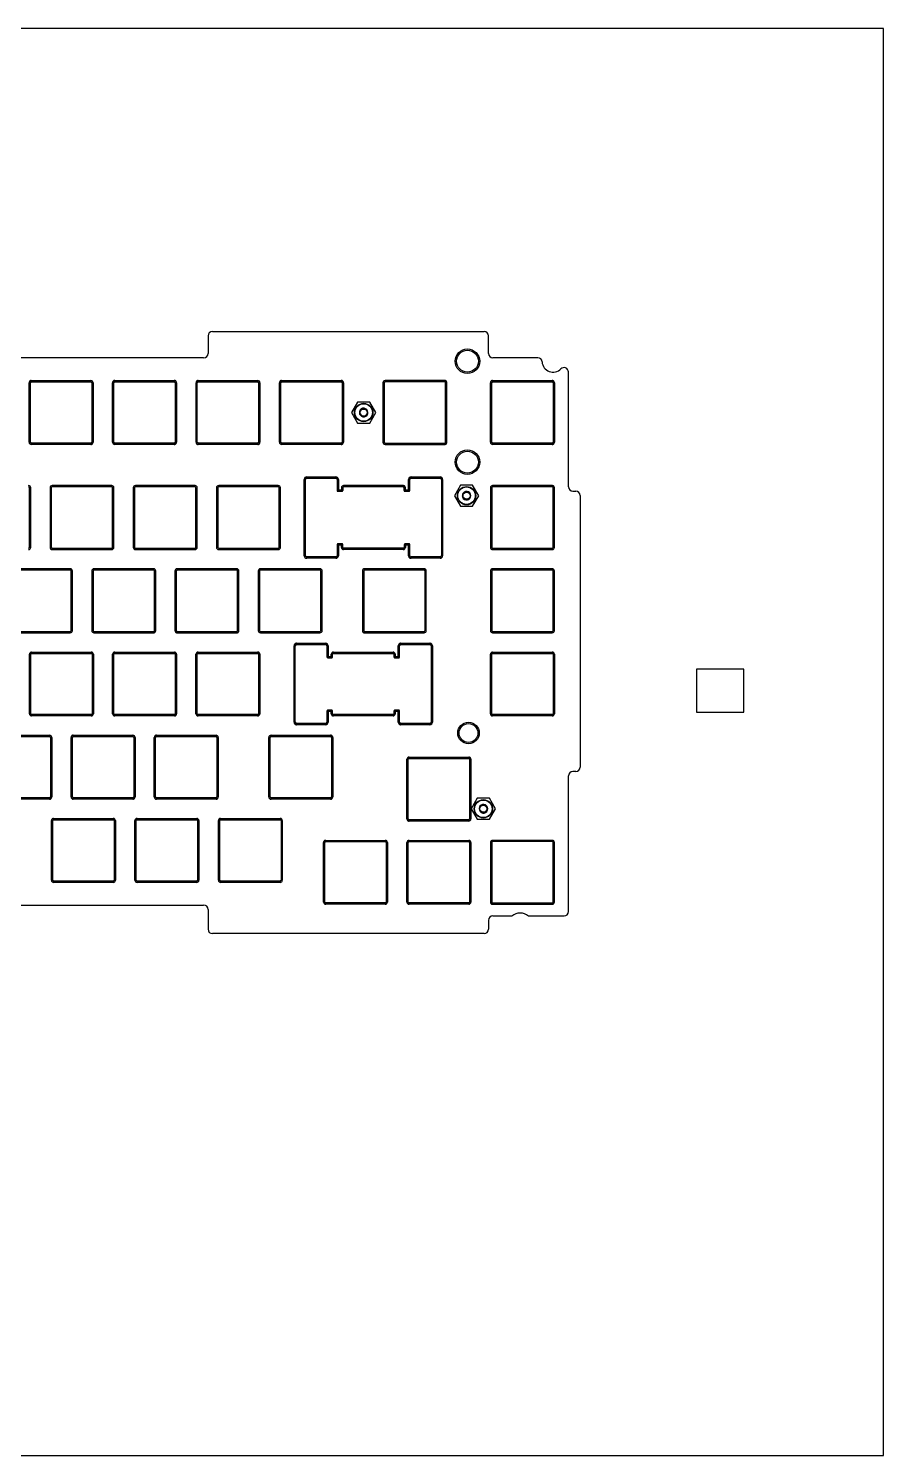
# Model space of a CAD drawing. Header units: inches. Extents: x -64 to 911, y 30 to 355.
# Drawn here: x 201.9 to 397.1, y 29.5 to 355.3 of the extents above; entities that cross this region are included whole.
import ezdxf

# ---------------------------------------------------------------- set-up
doc = ezdxf.new("R2010")
doc.units = ezdxf.units.IN
doc.layers.add('DEFAULT_2', color=8, linetype='Continuous')

msp = doc.modelspace()

# ---------------------------------------------------------------- linework, layer by layer
for p, q in [((242.91, 285.17), (242.91, 281.17)), ((243.91, 286.17), (305.91, 286.17)), ((306.91, 281.17), (306.91, 285.17)), ((241.91, 280.17), (184.41, 280.17)), ((318.18, 280.17), (307.91, 280.17)), ((202.07, 260.87), (202.07, 274.47)), ((202.07, 274.47), (202.37, 274.47)), ((202.37, 260.87), (202.37, 274.47)), ((202.57, 274.97), (202.57, 274.67)), ((202.57, 274.97), (216.17, 274.97)), ((202.57, 274.67), (216.17, 274.67)), ((216.17, 274.97), (216.17, 274.67)), ((216.37, 274.47), (216.37, 260.87)), ((216.67, 274.47), (216.37, 274.47)), ((216.67, 274.47), (216.67, 260.87)), ((221.12, 260.87), (221.12, 274.47)), ((221.12, 274.47), (221.42, 274.47)), ((221.42, 260.87), (221.42, 274.47)), ((221.62, 274.97), (221.62, 274.67)), ((221.62, 274.97), (235.22, 274.97)), ((221.62, 274.67), (235.22, 274.67)), ((235.22, 274.97), (235.22, 274.67)), ((235.72, 274.47), (235.42, 274.47)), ((235.42, 274.47), (235.42, 260.87)), ((235.72, 274.47), (235.72, 260.87)), ((240.17, 274.47), (240.47, 274.47)), ((240.17, 260.87), (240.17, 274.47)), ((240.47, 260.87), (240.47, 274.47)), ((240.67, 274.97), (254.27, 274.97)), ((240.67, 274.97), (240.67, 274.67)), ((240.67, 274.67), (254.27, 274.67)), ((254.27, 274.97), (254.27, 274.67)), ((254.77, 274.47), (254.47, 274.47)), ((254.47, 274.47), (254.47, 260.87)), ((254.77, 274.47), (254.77, 260.87)), ((259.22, 274.47), (259.52, 274.47)), ((259.22, 260.87), (259.22, 274.47)), ((259.52, 260.87), (259.52, 274.47)), ((259.72, 274.97), (273.32, 274.97)), ((259.72, 274.97), (259.72, 274.67)), ((259.72, 274.67), (273.32, 274.67)), ((273.32, 274.97), (273.32, 274.67)), ((273.82, 274.47), (273.52, 274.47)), ((273.52, 274.47), (273.52, 260.87)), ((273.82, 274.47), (273.82, 260.87)), ((283.14, 274.47), (282.84, 274.47)), ((282.84, 274.47), (282.84, 260.87)), ((283.14, 274.47), (283.14, 260.87)), ((296.94, 274.97), (283.34, 274.97)), ((283.34, 274.67), (283.34, 274.97)), ((296.94, 274.67), (283.34, 274.67)), ((296.94, 274.67), (296.94, 274.97)), ((297.14, 274.47), (297.44, 274.47)), ((297.14, 260.87), (297.14, 274.47)), ((297.44, 260.87), (297.44, 274.47)), ((307.37, 274.47), (307.67, 274.47)), ((307.37, 260.87), (307.37, 274.47)), ((307.67, 260.87), (307.67, 274.47)), ((307.87, 274.97), (321.47, 274.97)), ((307.87, 274.97), (307.87, 274.67)), ((307.87, 274.67), (321.47, 274.67)), ((321.47, 274.97), (321.47, 274.67)), ((321.97, 274.47), (321.67, 274.47)), ((321.67, 274.47), (321.67, 260.87)), ((321.97, 274.47), (321.97, 260.87)), ((325.17, 250.69), (325.17, 276.92)), ((202.07, 260.87), (202.37, 260.87)), ((202.57, 260.37), (202.57, 260.67)), ((216.17, 260.67), (202.57, 260.67)), ((216.17, 260.37), (216.17, 260.67)), ((216.67, 260.87), (216.37, 260.87)), ((221.12, 260.87), (221.42, 260.87)), ((235.22, 260.67), (221.62, 260.67)), ((221.62, 260.37), (221.62, 260.67)), ((235.22, 260.37), (235.22, 260.67)), ((235.72, 260.87), (235.42, 260.87)), ((240.17, 260.87), (240.47, 260.87)), ((254.27, 260.67), (240.67, 260.67)), ((240.67, 260.37), (240.67, 260.67)), ((254.27, 260.37), (254.27, 260.67)), ((254.77, 260.87), (254.47, 260.87)), ((259.22, 260.87), (259.52, 260.87)), ((273.32, 260.67), (259.72, 260.67)), ((259.72, 260.37), (259.72, 260.67)), ((273.32, 260.37), (273.32, 260.67)), ((273.82, 260.87), (273.52, 260.87)), ((283.14, 260.87), (282.84, 260.87)), ((283.34, 260.67), (296.94, 260.67)), ((283.34, 260.67), (283.34, 260.37)), ((296.94, 260.67), (296.94, 260.37)), ((297.14, 260.87), (297.44, 260.87)), ((307.37, 260.87), (307.67, 260.87)), ((321.47, 260.67), (307.87, 260.67)), ((307.87, 260.37), (307.87, 260.67)), ((321.47, 260.37), (321.47, 260.67)), ((321.97, 260.87), (321.67, 260.87)), ((216.17, 260.37), (202.57, 260.37)), ((235.22, 260.37), (221.62, 260.37)), ((254.27, 260.37), (240.67, 260.37)), ((273.32, 260.37), (259.72, 260.37)), ((283.34, 260.37), (296.94, 260.37)), ((321.47, 260.37), (307.87, 260.37)), ((220.94, 250.97), (207.34, 250.97)), ((207.34, 250.67), (207.34, 250.97)), ((220.94, 250.67), (220.94, 250.97)), ((239.94, 250.97), (226.34, 250.97)), ((226.34, 250.67), (226.34, 250.97)), ((239.94, 250.67), (239.94, 250.97)), ((258.94, 250.97), (245.34, 250.97)), ((245.34, 250.67), (245.34, 250.97)), ((258.94, 250.67), (258.94, 250.97)), ((264.87, 252.37), (265.17, 252.37)), ((264.87, 234.97), (264.87, 252.37)), ((265.17, 234.97), (265.17, 252.37)), ((265.47, 252.97), (272.07, 252.97)), ((265.47, 252.97), (265.47, 252.67)), ((265.47, 252.67), (272.07, 252.67)), ((272.07, 252.97), (272.07, 252.67)), ((272.67, 252.37), (272.37, 252.37)), ((272.37, 252.37), (272.37, 249.87)), ((272.67, 252.37), (272.67, 249.97)), ((287.47, 250.97), (273.87, 250.97)), ((273.87, 250.67), (273.87, 250.97)), ((287.47, 250.67), (287.47, 250.97)), ((288.67, 252.37), (288.97, 252.37)), ((288.67, 249.97), (288.67, 252.37)), ((288.97, 249.87), (288.97, 252.37)), ((289.27, 252.97), (295.87, 252.97)), ((289.27, 252.97), (289.27, 252.67)), ((289.27, 252.67), (295.87, 252.67)), ((295.87, 252.97), (295.87, 252.67)), ((296.47, 252.37), (296.17, 252.37)), ((296.17, 252.37), (296.17, 234.97)), ((296.47, 252.37), (296.47, 234.97)), ((321.47, 250.97), (307.87, 250.97)), ((307.87, 250.67), (307.87, 250.97)), ((321.47, 250.67), (321.47, 250.97)), ((202.14, 236.87), (202.14, 250.47)), ((202.14, 250.47), (202.44, 250.47)), ((202.44, 236.87), (202.44, 250.47)), ((207.14, 250.47), (206.84, 250.47)), ((206.84, 250.47), (206.84, 236.87)), ((207.14, 250.47), (207.14, 236.87)), ((220.94, 250.67), (207.34, 250.67)), ((221.14, 250.47), (221.44, 250.47)), ((221.14, 236.87), (221.14, 250.47)), ((221.44, 236.87), (221.44, 250.47)), ((226.14, 250.47), (225.84, 250.47)), ((225.84, 250.47), (225.84, 236.87)), ((226.14, 250.47), (226.14, 236.87)), ((239.94, 250.67), (226.34, 250.67)), ((240.14, 250.47), (240.44, 250.47)), ((240.14, 236.87), (240.14, 250.47)), ((240.44, 236.87), (240.44, 250.47)), ((245.14, 250.47), (244.84, 250.47)), ((244.84, 250.47), (244.84, 236.87)), ((245.14, 250.47), (245.14, 236.87)), ((258.94, 250.67), (245.34, 250.67)), ((259.14, 250.47), (259.44, 250.47)), ((259.14, 236.87), (259.14, 250.47)), ((259.44, 236.87), (259.44, 250.47)), ((272.43, 249.73), (272.67, 249.97)), ((272.57, 249.67), (273.47, 249.67)), ((272.67, 249.97), (273.37, 249.97)), ((273.67, 250.47), (273.37, 250.47)), ((273.37, 250.47), (273.37, 249.97)), ((273.61, 249.73), (273.37, 249.97)), ((273.67, 250.47), (273.67, 249.87)), ((287.47, 250.67), (273.87, 250.67)), ((287.67, 250.47), (287.97, 250.47)), ((287.67, 249.87), (287.67, 250.47)), ((287.73, 249.73), (287.97, 249.97)), ((287.87, 249.67), (288.77, 249.67)), ((287.97, 249.97), (287.97, 250.47)), ((287.97, 249.97), (288.67, 249.97)), ((288.91, 249.73), (288.67, 249.97)), ((307.67, 250.47), (307.37, 250.47)), ((307.37, 250.47), (307.37, 236.87)), ((307.67, 250.47), (307.67, 236.87)), ((321.47, 250.67), (307.87, 250.67)), ((321.67, 250.47), (321.97, 250.47)), ((321.67, 236.87), (321.67, 250.47)), ((321.97, 236.87), (321.97, 250.47)), ((326.17, 249.69), (326.87, 249.69)), ((327.87, 248.69), (327.87, 186.69)), ((202.14, 236.87), (202.44, 236.87)), ((207.14, 236.87), (206.84, 236.87)), ((207.34, 236.67), (220.94, 236.67)), ((207.34, 236.67), (207.34, 236.37)), ((207.34, 236.37), (220.94, 236.37)), ((220.94, 236.67), (220.94, 236.37)), ((221.14, 236.87), (221.44, 236.87)), ((226.14, 236.87), (225.84, 236.87)), ((226.34, 236.67), (239.94, 236.67)), ((226.34, 236.67), (226.34, 236.37)), ((226.34, 236.37), (239.94, 236.37)), ((239.94, 236.67), (239.94, 236.37)), ((240.14, 236.87), (240.44, 236.87)), ((245.14, 236.87), (244.84, 236.87)), ((245.34, 236.67), (258.94, 236.67)), ((245.34, 236.67), (245.34, 236.37)), ((245.34, 236.37), (258.94, 236.37)), ((258.94, 236.67), (258.94, 236.37)), ((259.14, 236.87), (259.44, 236.87)), ((264.87, 234.97), (265.17, 234.97)), ((272.07, 234.67), (265.47, 234.67)), ((265.47, 234.37), (265.47, 234.67)), ((272.07, 234.37), (272.07, 234.67)), ((272.37, 237.47), (272.37, 234.97)), ((272.67, 234.97), (272.37, 234.97)), ((272.43, 237.61), (272.67, 237.37)), ((273.47, 237.67), (272.57, 237.67)), ((273.37, 237.37), (272.67, 237.37)), ((272.67, 237.37), (272.67, 234.97)), ((273.61, 237.61), (273.37, 237.37)), ((273.37, 236.87), (273.37, 237.37)), ((273.37, 236.87), (273.67, 236.87)), ((273.67, 236.87), (273.67, 237.47)), ((287.47, 236.67), (273.87, 236.67)), ((273.87, 236.37), (273.87, 236.67)), ((287.47, 236.37), (273.87, 236.37)), ((287.47, 236.37), (287.47, 236.67)), ((287.67, 237.47), (287.67, 236.87)), ((287.97, 236.87), (287.67, 236.87)), ((287.73, 237.61), (287.97, 237.37)), ((288.77, 237.67), (287.87, 237.67)), ((288.67, 237.37), (287.97, 237.37)), ((287.97, 237.37), (287.97, 236.87)), ((288.91, 237.61), (288.67, 237.37)), ((288.67, 234.97), (288.67, 237.37)), ((288.67, 234.97), (288.97, 234.97)), ((288.97, 234.97), (288.97, 237.47)), ((295.87, 234.67), (289.27, 234.67)), ((289.27, 234.37), (289.27, 234.67)), ((295.87, 234.37), (295.87, 234.67)), ((296.47, 234.97), (296.17, 234.97)), ((307.67, 236.87), (307.37, 236.87)), ((307.87, 236.67), (321.47, 236.67)), ((307.87, 236.67), (307.87, 236.37)), ((307.87, 236.37), (321.47, 236.37)), ((321.47, 236.67), (321.47, 236.37)), ((321.67, 236.87), (321.97, 236.87)), ((211.47, 231.97), (197.87, 231.97)), ((211.47, 231.67), (197.87, 231.67)), ((211.47, 231.67), (211.47, 231.97)), ((211.67, 231.47), (211.97, 231.47)), ((211.67, 217.87), (211.67, 231.47)), ((211.97, 217.87), (211.97, 231.47)), ((216.67, 231.47), (216.37, 231.47)), ((216.37, 231.47), (216.37, 217.87)), ((216.67, 231.47), (216.67, 217.87)), ((230.47, 231.97), (216.87, 231.97)), ((216.87, 231.67), (216.87, 231.97)), ((230.47, 231.67), (216.87, 231.67)), ((230.47, 231.67), (230.47, 231.97)), ((230.67, 231.47), (230.97, 231.47)), ((230.67, 217.87), (230.67, 231.47)), ((230.97, 217.87), (230.97, 231.47)), ((235.67, 231.47), (235.37, 231.47)), ((235.37, 231.47), (235.37, 217.87)), ((235.67, 231.47), (235.67, 217.87)), ((249.47, 231.97), (235.87, 231.97)), ((235.87, 231.67), (235.87, 231.97)), ((249.47, 231.67), (235.87, 231.67)), ((249.47, 231.67), (249.47, 231.97)), ((249.67, 231.47), (249.97, 231.47)), ((249.67, 217.87), (249.67, 231.47)), ((249.97, 217.87), (249.97, 231.47)), ((254.67, 231.47), (254.37, 231.47)), ((254.37, 231.47), (254.37, 217.87)), ((254.67, 231.47), (254.67, 217.87)), ((268.47, 231.97), (254.87, 231.97)), ((254.87, 231.67), (254.87, 231.97)), ((268.47, 231.67), (254.87, 231.67)), ((272.07, 234.37), (265.47, 234.37)), ((268.47, 231.67), (268.47, 231.97)), ((268.67, 231.47), (268.97, 231.47)), ((268.67, 217.87), (268.67, 231.47)), ((268.97, 217.87), (268.97, 231.47)), ((278.44, 231.47), (278.14, 231.47)), ((278.14, 231.47), (278.14, 217.87)), ((278.44, 231.47), (278.44, 217.87)), ((292.24, 231.97), (278.64, 231.97)), ((278.64, 231.67), (278.64, 231.97)), ((292.24, 231.67), (278.64, 231.67)), ((295.87, 234.37), (289.27, 234.37)), ((292.24, 231.67), (292.24, 231.97)), ((292.44, 231.47), (292.74, 231.47)), ((292.44, 217.87), (292.44, 231.47)), ((292.74, 217.87), (292.74, 231.47)), ((307.67, 231.47), (307.37, 231.47)), ((307.37, 231.47), (307.37, 217.87)), ((307.67, 231.47), (307.67, 217.87)), ((321.47, 231.97), (307.87, 231.97)), ((307.87, 231.67), (307.87, 231.97)), ((321.47, 231.67), (307.87, 231.67)), ((321.47, 231.67), (321.47, 231.97)), ((321.67, 231.47), (321.97, 231.47)), ((321.67, 217.87), (321.67, 231.47)), ((321.97, 217.87), (321.97, 231.47)), ((197.87, 217.67), (211.47, 217.67)), ((197.87, 217.37), (211.47, 217.37)), ((211.47, 217.67), (211.47, 217.37)), ((211.67, 217.87), (211.97, 217.87)), ((216.67, 217.87), (216.37, 217.87)), ((216.87, 217.67), (230.47, 217.67)), ((216.87, 217.67), (216.87, 217.37)), ((216.87, 217.37), (230.47, 217.37)), ((230.47, 217.67), (230.47, 217.37)), ((230.67, 217.87), (230.97, 217.87)), ((235.67, 217.87), (235.37, 217.87)), ((235.87, 217.67), (249.47, 217.67)), ((235.87, 217.67), (235.87, 217.37)), ((235.87, 217.37), (249.47, 217.37)), ((249.47, 217.67), (249.47, 217.37)), ((249.67, 217.87), (249.97, 217.87)), ((254.67, 217.87), (254.37, 217.87)), ((254.87, 217.67), (268.47, 217.67)), ((254.87, 217.67), (254.87, 217.37)), ((254.87, 217.37), (268.47, 217.37)), ((268.47, 217.67), (268.47, 217.37)), ((268.67, 217.87), (268.97, 217.87)), ((278.44, 217.87), (278.14, 217.87)), ((278.64, 217.67), (292.24, 217.67)), ((278.64, 217.67), (278.64, 217.37)), ((278.64, 217.37), (292.24, 217.37)), ((292.24, 217.67), (292.24, 217.37)), ((292.44, 217.87), (292.74, 217.87)), ((307.67, 217.87), (307.37, 217.87)), ((307.87, 217.67), (321.47, 217.67)), ((307.87, 217.67), (307.87, 217.37)), ((307.87, 217.37), (321.47, 217.37)), ((321.47, 217.67), (321.47, 217.37)), ((321.67, 217.87), (321.97, 217.87)), ((202.14, 212.47), (202.44, 212.47)), ((202.14, 198.87), (202.14, 212.47)), ((202.44, 198.87), (202.44, 212.47)), ((202.64, 212.97), (216.24, 212.97)), ((202.64, 212.97), (202.64, 212.67)), ((202.64, 212.67), (216.24, 212.67)), ((216.24, 212.97), (216.24, 212.67)), ((216.74, 212.47), (216.44, 212.47)), ((216.44, 212.47), (216.44, 198.87)), ((216.74, 212.47), (216.74, 198.87)), ((221.14, 212.47), (221.44, 212.47)), ((221.14, 198.87), (221.14, 212.47)), ((221.44, 198.87), (221.44, 212.47)), ((221.64, 212.97), (235.24, 212.97)), ((221.64, 212.97), (221.64, 212.67)), ((221.64, 212.67), (235.24, 212.67)), ((235.24, 212.97), (235.24, 212.67)), ((235.74, 212.47), (235.44, 212.47)), ((235.44, 212.47), (235.44, 198.87)), ((235.74, 212.47), (235.74, 198.87)), ((240.14, 212.47), (240.44, 212.47)), ((240.14, 198.87), (240.14, 212.47)), ((240.44, 198.87), (240.44, 212.47)), ((240.64, 212.97), (254.24, 212.97)), ((240.64, 212.97), (240.64, 212.67)), ((240.64, 212.67), (254.24, 212.67)), ((254.24, 212.97), (254.24, 212.67)), ((254.74, 212.47), (254.44, 212.47)), ((254.44, 212.47), (254.44, 198.87)), ((254.74, 212.47), (254.74, 198.87)), ((262.54, 214.37), (262.84, 214.37)), ((262.54, 196.97), (262.54, 214.37)), ((262.84, 196.97), (262.84, 214.37)), ((263.14, 214.97), (269.74, 214.97)), ((263.14, 214.97), (263.14, 214.67)), ((263.14, 214.67), (269.74, 214.67)), ((269.74, 214.97), (269.74, 214.67)), ((270.34, 214.37), (270.04, 214.37)), ((270.04, 214.37), (270.04, 211.87)), ((270.1, 211.73), (270.34, 211.97)), ((270.34, 214.37), (270.34, 211.97)), ((270.34, 211.97), (271.04, 211.97)), ((271.04, 212.47), (271.34, 212.47)), ((271.04, 211.97), (271.04, 212.47)), ((271.28, 211.73), (271.04, 211.97)), ((271.34, 211.87), (271.34, 212.47)), ((271.54, 212.97), (285.14, 212.97)), ((271.54, 212.97), (271.54, 212.67)), ((271.54, 212.67), (285.14, 212.67)), ((285.14, 212.97), (285.14, 212.67)), ((285.64, 212.47), (285.34, 212.47)), ((285.34, 212.47), (285.34, 211.87)), ((285.4, 211.73), (285.64, 211.97)), ((285.64, 212.47), (285.64, 211.97)), ((285.64, 211.97), (286.34, 211.97)), ((286.34, 214.37), (286.64, 214.37)), ((286.34, 211.97), (286.34, 214.37)), ((286.58, 211.73), (286.34, 211.97)), ((286.64, 211.87), (286.64, 214.37)), ((286.94, 214.97), (293.54, 214.97)), ((286.94, 214.97), (286.94, 214.67)), ((286.94, 214.67), (293.54, 214.67)), ((293.54, 214.97), (293.54, 214.67)), ((294.14, 214.37), (293.84, 214.37)), ((293.84, 214.37), (293.84, 196.97)), ((294.14, 214.37), (294.14, 196.97)), ((307.37, 212.47), (307.67, 212.47)), ((307.37, 198.87), (307.37, 212.47)), ((307.67, 198.87), (307.67, 212.47)), ((307.87, 212.97), (321.47, 212.97)), ((307.87, 212.97), (307.87, 212.67)), ((307.87, 212.67), (321.47, 212.67)), ((321.47, 212.97), (321.47, 212.67)), ((321.97, 212.47), (321.67, 212.47)), ((321.67, 212.47), (321.67, 198.87)), ((321.97, 212.47), (321.97, 198.87)), ((270.24, 211.67), (271.14, 211.67)), ((285.54, 211.67), (286.44, 211.67)), ((202.14, 198.87), (202.44, 198.87)), ((216.74, 198.87), (216.44, 198.87)), ((221.14, 198.87), (221.44, 198.87)), ((235.74, 198.87), (235.44, 198.87)), ((240.14, 198.87), (240.44, 198.87)), ((254.74, 198.87), (254.44, 198.87)), ((270.04, 199.47), (270.04, 196.97)), ((270.1, 199.61), (270.34, 199.37)), ((271.14, 199.67), (270.24, 199.67)), ((271.04, 199.37), (270.34, 199.37)), ((270.34, 199.37), (270.34, 196.97)), ((271.28, 199.61), (271.04, 199.37)), ((271.04, 198.87), (271.04, 199.37)), ((271.04, 198.87), (271.34, 198.87)), ((271.34, 198.87), (271.34, 199.47)), ((285.34, 199.47), (285.34, 198.87)), ((285.64, 198.87), (285.34, 198.87)), ((285.4, 199.61), (285.64, 199.37)), ((286.44, 199.67), (285.54, 199.67)), ((286.34, 199.37), (285.64, 199.37)), ((285.64, 199.37), (285.64, 198.87)), ((286.58, 199.61), (286.34, 199.37)), ((286.34, 196.97), (286.34, 199.37)), ((286.64, 196.97), (286.64, 199.47)), ((307.37, 198.87), (307.67, 198.87)), ((321.97, 198.87), (321.67, 198.87)), ((216.24, 198.67), (202.64, 198.67)), ((202.64, 198.37), (202.64, 198.67)), ((216.24, 198.37), (202.64, 198.37)), ((216.24, 198.37), (216.24, 198.67)), ((235.24, 198.67), (221.64, 198.67)), ((221.64, 198.37), (221.64, 198.67)), ((235.24, 198.37), (221.64, 198.37)), ((235.24, 198.37), (235.24, 198.67)), ((254.24, 198.67), (240.64, 198.67)), ((240.64, 198.37), (240.64, 198.67)), ((254.24, 198.37), (240.64, 198.37)), ((254.24, 198.37), (254.24, 198.67)), ((262.54, 196.97), (262.84, 196.97)), ((269.74, 196.67), (263.14, 196.67)), ((263.14, 196.37), (263.14, 196.67)), ((269.74, 196.37), (263.14, 196.37)), ((269.74, 196.37), (269.74, 196.67)), ((270.34, 196.97), (270.04, 196.97)), ((285.14, 198.67), (271.54, 198.67)), ((271.54, 198.37), (271.54, 198.67)), ((285.14, 198.37), (271.54, 198.37)), ((285.14, 198.37), (285.14, 198.67)), ((286.34, 196.97), (286.64, 196.97)), ((293.54, 196.67), (286.94, 196.67)), ((286.94, 196.37), (286.94, 196.67)), ((293.54, 196.37), (286.94, 196.37)), ((293.54, 196.37), (293.54, 196.67)), ((294.14, 196.97), (293.84, 196.97)), ((321.47, 198.67), (307.87, 198.67)), ((307.87, 198.37), (307.87, 198.67)), ((321.47, 198.37), (307.87, 198.37)), ((321.47, 198.37), (321.47, 198.67)), ((193.15, 193.97), (206.75, 193.97)), ((193.15, 193.67), (206.75, 193.67)), ((206.75, 193.97), (206.75, 193.67)), ((207.25, 193.47), (206.95, 193.47)), ((206.95, 193.47), (206.95, 179.87)), ((207.25, 193.47), (207.25, 179.87)), ((211.65, 193.47), (211.95, 193.47)), ((211.65, 179.87), (211.65, 193.47)), ((211.95, 179.87), (211.95, 193.47)), ((212.15, 193.97), (225.75, 193.97)), ((212.15, 193.97), (212.15, 193.67)), ((212.15, 193.67), (225.75, 193.67)), ((225.75, 193.97), (225.75, 193.67)), ((226.25, 193.47), (225.95, 193.47)), ((225.95, 193.47), (225.95, 179.87)), ((226.25, 193.47), (226.25, 179.87)), ((230.65, 193.47), (230.95, 193.47)), ((230.65, 179.87), (230.65, 193.47)), ((230.95, 179.87), (230.95, 193.47)), ((231.15, 193.97), (244.75, 193.97)), ((231.15, 193.97), (231.15, 193.67)), ((231.15, 193.67), (244.75, 193.67)), ((244.75, 193.97), (244.75, 193.67)), ((245.25, 193.47), (244.95, 193.47)), ((244.95, 193.47), (244.95, 179.87)), ((245.25, 193.47), (245.25, 179.87)), ((256.79, 193.47), (257.09, 193.47)), ((256.79, 179.87), (256.79, 193.47)), ((257.09, 179.87), (257.09, 193.47)), ((257.29, 193.97), (270.89, 193.97)), ((257.29, 193.97), (257.29, 193.67)), ((257.29, 193.67), (270.89, 193.67)), ((270.89, 193.97), (270.89, 193.67)), ((271.39, 193.47), (271.09, 193.47)), ((271.09, 193.47), (271.09, 179.87)), ((271.39, 193.47), (271.39, 179.87)), ((288.32, 188.47), (288.62, 188.47)), ((288.32, 174.87), (288.32, 188.47)), ((288.62, 174.87), (288.62, 188.47)), ((288.82, 188.97), (302.42, 188.97)), ((288.82, 188.97), (288.82, 188.67)), ((288.82, 188.67), (302.42, 188.67)), ((302.42, 188.97), (302.42, 188.67)), ((302.92, 188.47), (302.62, 188.47)), ((302.62, 188.47), (302.62, 174.87)), ((302.92, 188.47), (302.92, 174.87)), ((325.17, 153.7), (325.17, 184.69)), ((326.87, 185.69), (326.17, 185.69)), ((206.75, 179.67), (193.15, 179.67)), ((206.75, 179.37), (193.15, 179.37)), ((206.75, 179.37), (206.75, 179.67)), ((207.25, 179.87), (206.95, 179.87)), ((211.65, 179.87), (211.95, 179.87)), ((225.75, 179.67), (212.15, 179.67)), ((212.15, 179.37), (212.15, 179.67)), ((225.75, 179.37), (212.15, 179.37)), ((225.75, 179.37), (225.75, 179.67)), ((226.25, 179.87), (225.95, 179.87)), ((230.65, 179.87), (230.95, 179.87)), ((244.75, 179.67), (231.15, 179.67)), ((231.15, 179.37), (231.15, 179.67)), ((244.75, 179.37), (231.15, 179.37)), ((244.75, 179.37), (244.75, 179.67)), ((245.25, 179.87), (244.95, 179.87)), ((256.79, 179.87), (257.09, 179.87)), ((270.89, 179.67), (257.29, 179.67)), ((257.29, 179.37), (257.29, 179.67)), ((270.89, 179.37), (257.29, 179.37)), ((270.89, 179.37), (270.89, 179.67)), ((271.39, 179.87), (271.09, 179.87)), ((207.17, 174.47), (207.47, 174.47)), ((207.17, 160.87), (207.17, 174.47)), ((207.47, 160.87), (207.47, 174.47)), ((207.67, 174.97), (221.27, 174.97)), ((207.67, 174.97), (207.67, 174.67)), ((207.67, 174.67), (221.27, 174.67)), ((221.27, 174.97), (221.27, 174.67)), ((221.77, 174.47), (221.47, 174.47)), ((221.47, 174.47), (221.47, 160.87)), ((221.77, 174.47), (221.77, 160.87)), ((226.22, 174.47), (226.52, 174.47)), ((226.22, 160.87), (226.22, 174.47)), ((226.52, 160.87), (226.52, 174.47)), ((226.72, 174.97), (240.32, 174.97)), ((226.72, 174.97), (226.72, 174.67)), ((226.72, 174.67), (240.32, 174.67)), ((240.32, 174.97), (240.32, 174.67)), ((240.82, 174.47), (240.52, 174.47)), ((240.52, 174.47), (240.52, 160.87)), ((240.82, 174.47), (240.82, 160.87)), ((245.27, 174.47), (245.57, 174.47)), ((245.27, 160.87), (245.27, 174.47)), ((245.57, 160.87), (245.57, 174.47)), ((245.77, 174.97), (259.37, 174.97)), ((245.77, 174.97), (245.77, 174.67)), ((245.77, 174.67), (259.37, 174.67)), ((259.37, 174.97), (259.37, 174.67)), ((259.87, 174.47), (259.57, 174.47)), ((259.57, 174.47), (259.57, 160.87)), ((259.87, 174.47), (259.87, 160.87)), ((288.32, 174.87), (288.62, 174.87)), ((302.42, 174.67), (288.82, 174.67)), ((288.82, 174.37), (288.82, 174.67)), ((302.42, 174.37), (288.82, 174.37)), ((302.42, 174.37), (302.42, 174.67)), ((302.92, 174.87), (302.62, 174.87)), ((269.27, 169.47), (269.57, 169.47)), ((269.27, 155.87), (269.27, 169.47)), ((269.57, 155.87), (269.57, 169.47)), ((269.77, 169.97), (283.37, 169.97)), ((269.77, 169.97), (269.77, 169.67)), ((269.77, 169.67), (283.37, 169.67)), ((283.37, 169.97), (283.37, 169.67)), ((283.87, 169.47), (283.57, 169.47)), ((283.57, 169.47), (283.57, 155.87)), ((283.87, 169.47), (283.87, 155.87)), ((288.32, 169.47), (288.62, 169.47)), ((288.32, 155.87), (288.32, 169.47)), ((288.62, 155.87), (288.62, 169.47)), ((288.82, 169.97), (302.42, 169.97)), ((288.82, 169.97), (288.82, 169.67)), ((288.82, 169.67), (302.42, 169.67)), ((302.42, 169.97), (302.42, 169.67)), ((302.92, 169.47), (302.62, 169.47)), ((302.62, 169.47), (302.62, 155.87)), ((302.92, 169.47), (302.92, 155.87)), ((307.67, 169.47), (307.37, 169.47)), ((307.37, 169.47), (307.37, 155.87)), ((307.67, 169.47), (307.67, 155.87)), ((321.47, 169.97), (307.87, 169.97)), ((307.87, 169.67), (307.87, 169.97)), ((321.47, 169.67), (307.87, 169.67)), ((321.47, 169.67), (321.47, 169.97)), ((321.67, 169.47), (321.97, 169.47)), ((321.67, 155.87), (321.67, 169.47)), ((321.97, 155.87), (321.97, 169.47)), ((207.17, 160.87), (207.47, 160.87)), ((221.27, 160.67), (207.67, 160.67)), ((207.67, 160.37), (207.67, 160.67)), ((221.27, 160.37), (207.67, 160.37)), ((221.27, 160.37), (221.27, 160.67)), ((221.77, 160.87), (221.47, 160.87)), ((226.22, 160.87), (226.52, 160.87)), ((240.32, 160.67), (226.72, 160.67)), ((226.72, 160.37), (226.72, 160.67)), ((240.32, 160.37), (226.72, 160.37)), ((240.32, 160.37), (240.32, 160.67)), ((240.82, 160.87), (240.52, 160.87)), ((245.27, 160.87), (245.57, 160.87)), ((259.37, 160.67), (245.77, 160.67)), ((245.77, 160.37), (245.77, 160.67)), ((259.37, 160.37), (245.77, 160.37)), ((259.37, 160.37), (259.37, 160.67)), ((259.87, 160.87), (259.57, 160.87)), ((199.91, 155.2), (241.91, 155.2)), ((242.91, 154.2), (242.91, 149.67)), ((269.27, 155.87), (269.57, 155.87)), ((283.37, 155.67), (269.77, 155.67)), ((269.77, 155.37), (269.77, 155.67)), ((283.37, 155.37), (269.77, 155.37)), ((283.37, 155.37), (283.37, 155.67)), ((283.87, 155.87), (283.57, 155.87)), ((288.32, 155.87), (288.62, 155.87)), ((302.42, 155.67), (288.82, 155.67)), ((288.82, 155.37), (288.82, 155.67)), ((302.42, 155.37), (288.82, 155.37)), ((302.42, 155.37), (302.42, 155.67)), ((302.92, 155.87), (302.62, 155.87)), ((307.67, 155.87), (307.37, 155.87)), ((307.87, 155.67), (321.47, 155.67)), ((307.87, 155.67), (307.87, 155.37)), ((307.87, 155.37), (321.47, 155.37)), ((321.47, 155.67), (321.47, 155.37)), ((321.67, 155.87), (321.97, 155.87)), ((306.91, 151.7), (306.91, 149.67)), ((307.91, 152.7), (312.27, 152.7)), ((316.06, 152.7), (324.17, 152.7)), ((305.91, 148.67), (243.91, 148.67))]:
    msp.add_line(p, q)
for points in [[(-63.73, 29.51), (397.09, 29.51), (397.09, 355.34), (-63.73, 355.34)], [(354.43, 199.26), (365.19, 199.26), (365.19, 209.08), (354.43, 209.08)]]:
    msp.add_lwpolyline(points, close=True)
for centre, radius in [((302.13, 279.37), 2.8), ((302.13, 279.37), 2.5), ((302.13, 256.34), 2.8), ((302.13, 256.34), 2.5), ((302.37, 194.47), 2.45), ((302.37, 194.47), 2.15)]:
    msp.add_circle(centre, radius)
for centre, radius, start, end in [((243.91, 285.17), 1, 90, 180), ((305.91, 285.17), 1, 0, 90), ((241.91, 281.17), 1, 270, 0), ((307.91, 281.17), 1, 180, 270), ((318.18, 279.17), 1, 3.2758, 90), ((321.67, 279.37), 2.5, 183.2758, 315.6148), ((324.17, 276.92), 1, 0, 135.6148), ((216.17, 274.47), 0.5, 360, 90), ((235.22, 274.47), 0.2, 0, 90), ((254.27, 274.47), 0.5, 360, 90), ((283.34, 274.47), 0.5, 90, 180), ((307.87, 274.47), 0.2, 90, 180), ((321.47, 274.47), 0.2, 360, 90), ((202.57, 260.87), 0.5, 180, 270), ((221.62, 260.87), 0.5, 180, 270), ((259.72, 260.87), 0.5, 180, 270), ((259.72, 260.87), 0.2, 180, 270), ((283.34, 260.87), 0.5, 180, 270), ((307.87, 260.87), 0.5, 180, 270), ((201.94, 250.47), 0.5, 360, 90), ((207.34, 250.47), 0.5, 90, 180), ((220.94, 250.47), 0.5, 0, 90), ((226.34, 250.47), 0.5, 90, 180), ((239.94, 250.47), 0.5, 0, 90), ((245.34, 250.47), 0.5, 90, 180), ((258.94, 250.47), 0.5, 360, 90), ((265.47, 252.37), 0.6, 90, 180), ((272.07, 252.37), 0.6, 360, 90), ((273.87, 250.47), 0.5, 90, 180), ((289.27, 252.37), 0.6, 90, 180), ((295.87, 252.37), 0.6, 360, 90), ((307.87, 250.47), 0.5, 90, 180), ((201.94, 250.47), 0.2, 360, 90), ((207.34, 250.47), 0.2, 90, 180), ((226.34, 250.47), 0.2, 90, 180), ((239.94, 250.47), 0.2, 360, 90), ((273.87, 250.47), 0.2, 90, 180), ((321.47, 250.47), 0.2, 360, 90), ((326.17, 250.69), 1, 180, 270), ((326.87, 248.69), 1, 0, 90), ((201.94, 236.87), 0.5, 270, 360), ((201.94, 236.87), 0.2, 270, 360), ((207.34, 236.87), 0.5, 180, 270), ((220.94, 236.87), 0.5, 270, 360), ((226.34, 236.87), 0.5, 180, 270), ((239.94, 236.87), 0.5, 270, 0), ((245.34, 236.87), 0.5, 180, 270), ((245.34, 236.87), 0.2, 180, 270), ((258.94, 236.87), 0.2, 270, 360), ((265.47, 234.97), 0.6, 180, 270), ((272.07, 234.97), 0.6, 270, 360), ((287.47, 236.87), 0.5, 270, 360), ((287.87, 237.47), 0.2, 90, 180), ((295.87, 234.97), 0.6, 270, 360), ((307.87, 236.87), 0.2, 180, 270), ((321.47, 236.87), 0.5, 270, 360), ((211.47, 231.47), 0.5, 0, 90), ((216.87, 231.47), 0.5, 90, 180), ((230.47, 231.47), 0.5, 360, 90), ((235.87, 231.47), 0.5, 90, 180), ((249.47, 231.47), 0.5, 360, 90), ((254.87, 231.47), 0.5, 90, 180), ((268.47, 231.47), 0.5, 0, 90), ((278.64, 231.47), 0.5, 90, 180), ((278.64, 231.47), 0.2, 90, 180), ((321.47, 231.47), 0.2, 360, 90), ((211.47, 217.87), 0.5, 270, 360), ((211.47, 217.87), 0.2, 270, 360), ((216.87, 217.87), 0.5, 180, 270), ((216.87, 217.87), 0.2, 180, 270), ((230.47, 217.87), 0.2, 270, 360), ((254.87, 217.87), 0.5, 180, 270), ((254.87, 217.87), 0.2, 180, 270), ((268.47, 217.87), 0.5, 270, 360), ((268.47, 217.87), 0.2, 270, 360), ((292.24, 217.87), 0.5, 270, 360), ((307.87, 217.87), 0.5, 180, 270), ((307.87, 217.87), 0.2, 180, 270), ((321.47, 217.87), 0.5, 270, 360), ((321.47, 217.87), 0.2, 270, 0), ((202.64, 212.47), 0.5, 90, 180), ((216.24, 212.47), 0.5, 0, 90), ((235.24, 212.47), 0.5, 360, 90), ((240.64, 212.47), 0.5, 90, 180), ((263.14, 214.37), 0.3, 90, 180), ((269.74, 214.37), 0.6, 360, 90), ((270.24, 211.87), 0.2, 180, 270), ((271.54, 212.47), 0.5, 90, 180), ((285.14, 212.47), 0.5, 360, 90), ((307.87, 212.47), 0.5, 90, 180), ((321.47, 212.47), 0.2, 360, 90), ((202.64, 198.87), 0.5, 180, 270), ((216.24, 198.87), 0.5, 270, 0), ((221.64, 198.87), 0.5, 180, 270), ((240.64, 198.87), 0.5, 180, 270), ((254.24, 198.87), 0.5, 270, 360), ((285.14, 198.87), 0.5, 270, 0), ((321.47, 198.87), 0.5, 270, 360), ((263.14, 196.97), 0.3, 180, 270), ((269.74, 196.97), 0.6, 270, 0), ((293.54, 196.97), 0.6, 270, 0), ((293.54, 196.97), 0.3, 270, 360), ((206.75, 193.47), 0.5, 0, 90), ((206.75, 193.47), 0.2, 360, 90), ((225.75, 193.47), 0.5, 360, 90), ((225.75, 193.47), 0.2, 360, 90), ((244.75, 193.47), 0.5, 360, 90), ((257.29, 193.47), 0.5, 90, 180), ((288.82, 188.47), 0.5, 90, 180), ((326.87, 186.69), 1, 270, 360), ((326.17, 184.69), 1, 90, 180), ((206.75, 179.87), 0.5, 270, 360), ((212.15, 179.87), 0.5, 180, 270), ((212.15, 179.87), 0.2, 180, 270), ((231.15, 179.87), 0.5, 180, 270), ((231.15, 179.87), 0.2, 180, 270), ((257.29, 179.87), 0.5, 180, 270), ((257.29, 179.87), 0.2, 180, 270), ((270.89, 179.87), 0.5, 270, 360), ((221.27, 174.47), 0.5, 0, 90), ((240.32, 174.47), 0.5, 360, 90), ((302.42, 174.87), 0.5, 270, 360), ((283.37, 169.47), 0.5, 360, 90), ((288.82, 169.47), 0.5, 90, 180), ((307.87, 169.47), 0.5, 90, 180), ((307.87, 169.47), 0.2, 90, 180), ((321.47, 169.47), 0.2, 360, 90), ((207.67, 160.87), 0.5, 180, 270), ((207.67, 160.87), 0.2, 180, 270), ((221.27, 160.87), 0.5, 270, 360), ((226.72, 160.87), 0.5, 180, 270), ((240.32, 160.87), 0.5, 270, 360), ((245.77, 160.87), 0.5, 180, 270), ((245.77, 160.87), 0.2, 180, 270), ((259.37, 160.87), 0.5, 270, 360), ((241.91, 154.2), 1, 360, 90), ((269.77, 155.87), 0.5, 180, 270), ((269.77, 155.87), 0.2, 180, 270), ((283.37, 155.87), 0.5, 270, 0), ((283.37, 155.87), 0.2, 270, 360), ((302.42, 155.87), 0.5, 270, 0), ((314.17, 150.37), 3, 50.7198, 129.2802), ((321.47, 155.87), 0.5, 270, 360), ((321.47, 155.87), 0.2, 270, 360), ((324.17, 153.7), 1, 270, 360), ((307.91, 151.7), 1, 90, 180), ((243.91, 149.67), 1, 180, 270), ((305.91, 149.67), 1, 270, 360)]:
    msp.add_arc(centre, radius, start, end)
for points, weights in [([(202.57, 274.97), (202.07, 274.97), (202.07, 274.47)], [1, 0.707106781187, 1]), ([(202.57, 274.67), (202.37, 274.67), (202.37, 274.47)], [1, 0.707106781187, 1]), ([(216.37, 274.47), (216.37, 274.67), (216.17, 274.67)], [1, 0.707106781187, 1]), ([(221.62, 274.97), (221.12, 274.97), (221.12, 274.47)], [1, 0.707106781187, 1]), ([(221.62, 274.67), (221.42, 274.67), (221.42, 274.47)], [1, 0.707106781187, 1]), ([(235.72, 274.47), (235.72, 274.97), (235.22, 274.97)], [1, 0.707106781187, 1]), ([(240.67, 274.97), (240.17, 274.97), (240.17, 274.47)], [1, 0.707106781187, 1]), ([(240.67, 274.67), (240.47, 274.67), (240.47, 274.47)], [1, 0.707106781187, 1]), ([(254.47, 274.47), (254.47, 274.67), (254.27, 274.67)], [1, 0.707106781187, 1]), ([(259.72, 274.97), (259.22, 274.97), (259.22, 274.47)], [1, 0.707106781187, 1]), ([(259.72, 274.67), (259.52, 274.67), (259.52, 274.47)], [1, 0.707106781187, 1]), ([(273.82, 274.47), (273.82, 274.97), (273.32, 274.97)], [1, 0.707106781187, 1]), ([(273.52, 274.47), (273.52, 274.67), (273.32, 274.67)], [1, 0.707106781187, 1]), ([(283.34, 274.67), (283.14, 274.67), (283.14, 274.47)], [1, 0.707106781187, 1]), ([(297.44, 274.47), (297.44, 274.97), (296.94, 274.97)], [1, 0.707106781187, 1]), ([(297.14, 274.47), (297.14, 274.67), (296.94, 274.67)], [1, 0.707106781187, 1]), ([(307.87, 274.97), (307.37, 274.97), (307.37, 274.47)], [1, 0.707106781187, 1]), ([(321.97, 274.47), (321.97, 274.97), (321.47, 274.97)], [1, 0.707106781187, 1]), ([(202.37, 260.87), (202.37, 260.67), (202.57, 260.67)], [1, 0.707106781187, 1]), ([(216.17, 260.37), (216.67, 260.37), (216.67, 260.87)], [1, 0.707106781187, 1]), ([(216.17, 260.67), (216.37, 260.67), (216.37, 260.87)], [1, 0.707106781187, 1]), ([(221.42, 260.87), (221.42, 260.67), (221.62, 260.67)], [1, 0.707106781187, 1]), ([(235.22, 260.37), (235.72, 260.37), (235.72, 260.87)], [1, 0.707106781187, 1]), ([(235.22, 260.67), (235.42, 260.67), (235.42, 260.87)], [1, 0.707106781187, 1]), ([(240.17, 260.87), (240.17, 260.37), (240.67, 260.37)], [1, 0.707106781187, 1]), ([(240.47, 260.87), (240.47, 260.67), (240.67, 260.67)], [1, 0.707106781187, 1]), ([(254.27, 260.37), (254.77, 260.37), (254.77, 260.87)], [1, 0.707106781187, 1]), ([(254.27, 260.67), (254.47, 260.67), (254.47, 260.87)], [1, 0.707106781187, 1]), ([(273.32, 260.37), (273.82, 260.37), (273.82, 260.87)], [1, 0.707106781187, 1]), ([(273.32, 260.67), (273.52, 260.67), (273.52, 260.87)], [1, 0.707106781187, 1]), ([(283.14, 260.87), (283.14, 260.67), (283.34, 260.67)], [1, 0.707106781187, 1]), ([(296.94, 260.37), (297.44, 260.37), (297.44, 260.87)], [1, 0.707106781186, 1]), ([(296.94, 260.67), (297.14, 260.67), (297.14, 260.87)], [1, 0.707106781187, 1]), ([(307.67, 260.87), (307.67, 260.67), (307.87, 260.67)], [1, 0.707106781187, 1]), ([(321.47, 260.37), (321.97, 260.37), (321.97, 260.87)], [1, 0.707106781187, 1]), ([(321.47, 260.67), (321.67, 260.67), (321.67, 260.87)], [1, 0.707106781187, 1]), ([(265.47, 252.67), (265.17, 252.67), (265.17, 252.37)], [1, 0.707106781187, 1]), ([(272.37, 252.37), (272.37, 252.67), (272.07, 252.67)], [1, 0.707106781187, 1]), ([(287.97, 250.47), (287.97, 250.97), (287.47, 250.97)], [1, 0.707106781187, 1]), ([(289.27, 252.67), (288.97, 252.67), (288.97, 252.37)], [1, 0.707106781187, 1]), ([(296.17, 252.37), (296.17, 252.67), (295.87, 252.67)], [1, 0.707106781187, 1]), ([(321.97, 250.47), (321.97, 250.97), (321.47, 250.97)], [1, 0.707106781186, 1]), ([(221.14, 250.47), (221.14, 250.67), (220.94, 250.67)], [1, 0.707106781187, 1]), ([(245.34, 250.67), (245.14, 250.67), (245.14, 250.47)], [1, 0.707106781187, 1]), ([(259.14, 250.47), (259.14, 250.67), (258.94, 250.67)], [1, 0.707106781187, 1]), ([(272.37, 249.87), (272.37, 249.67), (272.57, 249.67)], [1, 0.707106781187, 1]), ([(273.47, 249.67), (273.67, 249.67), (273.67, 249.87)], [1, 0.707106781187, 1]), ([(287.67, 250.47), (287.67, 250.67), (287.47, 250.67)], [1, 0.707106781187, 1]), ([(287.67, 249.87), (287.67, 249.67), (287.87, 249.67)], [1, 0.707106781187, 1]), ([(288.77, 249.67), (288.97, 249.67), (288.97, 249.87)], [1, 0.707106781187, 1]), ([(307.87, 250.67), (307.67, 250.67), (307.67, 250.47)], [1, 0.707106781187, 1]), ([(207.14, 236.87), (207.14, 236.67), (207.34, 236.67)], [1, 0.707106781187, 1]), ([(220.94, 236.67), (221.14, 236.67), (221.14, 236.87)], [1, 0.707106781187, 1]), ([(226.14, 236.87), (226.14, 236.67), (226.34, 236.67)], [1, 0.707106781187, 1]), ([(239.94, 236.67), (240.14, 236.67), (240.14, 236.87)], [1, 0.707106781187, 1]), ([(258.94, 236.37), (259.44, 236.37), (259.44, 236.87)], [1, 0.707106781285, 1]), ([(265.17, 234.97), (265.17, 234.67), (265.47, 234.67)], [1, 0.707106781187, 1]), ([(272.07, 234.67), (272.37, 234.67), (272.37, 234.97)], [1, 0.707106781187, 1]), ([(272.57, 237.67), (272.37, 237.67), (272.37, 237.47)], [1, 0.707106781187, 1]), ([(273.37, 236.87), (273.37, 236.37), (273.87, 236.37)], [1, 0.707106781187, 1]), ([(273.67, 237.47), (273.67, 237.67), (273.47, 237.67)], [1, 0.707106781187, 1]), ([(273.67, 236.87), (273.67, 236.67), (273.87, 236.67)], [1, 0.707106781187, 1]), ([(287.47, 236.67), (287.67, 236.67), (287.67, 236.87)], [1, 0.707106781187, 1]), ([(288.67, 234.97), (288.67, 234.37), (289.27, 234.37)], [1, 0.707106781187, 1]), ([(288.97, 237.47), (288.97, 237.67), (288.77, 237.67)], [1, 0.707106781187, 1]), ([(288.97, 234.97), (288.97, 234.67), (289.27, 234.67)], [1, 0.707106781187, 1]), ([(295.87, 234.67), (296.17, 234.67), (296.17, 234.97)], [1, 0.707106781187, 1]), ([(307.37, 236.87), (307.37, 236.37), (307.87, 236.37)], [1, 0.707106781186, 1]), ([(321.47, 236.67), (321.67, 236.67), (321.67, 236.87)], [1, 0.707106781187, 1]), ([(211.67, 231.47), (211.67, 231.67), (211.47, 231.67)], [1, 0.707106781187, 1]), ([(216.87, 231.67), (216.67, 231.67), (216.67, 231.47)], [1, 0.707106781187, 1]), ([(230.67, 231.47), (230.67, 231.67), (230.47, 231.67)], [1, 0.707106781187, 1]), ([(235.87, 231.67), (235.67, 231.67), (235.67, 231.47)], [1, 0.707106781187, 1]), ([(249.67, 231.47), (249.67, 231.67), (249.47, 231.67)], [1, 0.707106781187, 1]), ([(254.87, 231.67), (254.67, 231.67), (254.67, 231.47)], [1, 0.707106781187, 1]), ([(268.67, 231.47), (268.67, 231.67), (268.47, 231.67)], [1, 0.707106781187, 1]), ([(292.74, 231.47), (292.74, 231.97), (292.24, 231.97)], [1, 0.707106781088, 1]), ([(292.44, 231.47), (292.44, 231.67), (292.24, 231.67)], [1, 0.707106781187, 1]), ([(307.87, 231.97), (307.37, 231.97), (307.37, 231.47)], [1, 0.707106781186, 1]), ([(307.87, 231.67), (307.67, 231.67), (307.67, 231.47)], [1, 0.707106781187, 1]), ([(321.97, 231.47), (321.97, 231.97), (321.47, 231.97)], [1, 0.707106781186, 1]), ([(230.47, 217.37), (230.97, 217.37), (230.97, 217.87)], [1, 0.707106781088, 1]), ([(235.37, 217.87), (235.37, 217.37), (235.87, 217.37)], [1, 0.707106781187, 1]), ([(235.67, 217.87), (235.67, 217.67), (235.87, 217.67)], [1, 0.707106781187, 1]), ([(249.47, 217.37), (249.97, 217.37), (249.97, 217.87)], [1, 0.707106781088, 1]), ([(249.47, 217.67), (249.67, 217.67), (249.67, 217.87)], [1, 0.707106781187, 1]), ([(278.14, 217.87), (278.14, 217.37), (278.64, 217.37)], [1, 0.707106781088, 1]), ([(278.44, 217.87), (278.44, 217.67), (278.64, 217.67)], [1, 0.707106781187, 1]), ([(292.24, 217.67), (292.44, 217.67), (292.44, 217.87)], [1, 0.707106781187, 1]), ([(202.64, 212.67), (202.44, 212.67), (202.44, 212.47)], [1, 0.707106781187, 1]), ([(216.44, 212.47), (216.44, 212.67), (216.24, 212.67)], [1, 0.707106781187, 1]), ([(221.64, 212.97), (221.14, 212.97), (221.14, 212.47)], [1, 0.707106781186, 1]), ([(221.64, 212.67), (221.44, 212.67), (221.44, 212.47)], [1, 0.707106781187, 1]), ([(235.44, 212.47), (235.44, 212.67), (235.24, 212.67)], [1, 0.707106781187, 1]), ([(240.64, 212.67), (240.44, 212.67), (240.44, 212.47)], [1, 0.707106781187, 1]), ([(254.74, 212.47), (254.74, 212.97), (254.24, 212.97)], [1, 0.707106781186, 1]), ([(254.44, 212.47), (254.44, 212.67), (254.24, 212.67)], [1, 0.707106781187, 1]), ([(263.14, 214.97), (262.54, 214.97), (262.54, 214.37)], [1, 0.707106781187, 1]), ([(270.04, 214.37), (270.04, 214.67), (269.74, 214.67)], [1, 0.707106781187, 1]), ([(271.14, 211.67), (271.34, 211.67), (271.34, 211.87)], [1, 0.707106781187, 1]), ([(271.54, 212.67), (271.34, 212.67), (271.34, 212.47)], [1, 0.707106781187, 1]), ([(285.34, 212.47), (285.34, 212.67), (285.14, 212.67)], [1, 0.707106781187, 1]), ([(285.34, 211.87), (285.34, 211.67), (285.54, 211.67)], [1, 0.707106781187, 1]), ([(286.94, 214.97), (286.34, 214.97), (286.34, 214.37)], [1, 0.707106781187, 1]), ([(286.44, 211.67), (286.64, 211.67), (286.64, 211.87)], [1, 0.707106781187, 1]), ([(286.94, 214.67), (286.64, 214.67), (286.64, 214.37)], [1, 0.707106781187, 1]), ([(294.14, 214.37), (294.14, 214.97), (293.54, 214.97)], [1, 0.707106781187, 1]), ([(293.84, 214.37), (293.84, 214.67), (293.54, 214.67)], [1, 0.707106781187, 1]), ([(307.87, 212.67), (307.67, 212.67), (307.67, 212.47)], [1, 0.707106781187, 1]), ([(321.97, 212.47), (321.97, 212.97), (321.47, 212.97)], [1, 0.707106781187, 1]), ([(202.44, 198.87), (202.44, 198.67), (202.64, 198.67)], [1, 0.707106781187, 1]), ([(216.24, 198.67), (216.44, 198.67), (216.44, 198.87)], [1, 0.707106781187, 1]), ([(221.44, 198.87), (221.44, 198.67), (221.64, 198.67)], [1, 0.707106781187, 1]), ([(235.24, 198.37), (235.74, 198.37), (235.74, 198.87)], [1, 0.707106781088, 1]), ([(235.24, 198.67), (235.44, 198.67), (235.44, 198.87)], [1, 0.707106781187, 1]), ([(240.44, 198.87), (240.44, 198.67), (240.64, 198.67)], [1, 0.707106781187, 1]), ([(254.24, 198.67), (254.44, 198.67), (254.44, 198.87)], [1, 0.707106781187, 1]), ([(270.24, 199.67), (270.04, 199.67), (270.04, 199.47)], [1, 0.707106781187, 1]), ([(271.04, 198.87), (271.04, 198.37), (271.54, 198.37)], [1, 0.707106781187, 1]), ([(271.34, 199.47), (271.34, 199.67), (271.14, 199.67)], [1, 0.707106781187, 1]), ([(271.34, 198.87), (271.34, 198.67), (271.54, 198.67)], [1, 0.707106781187, 1]), ([(285.14, 198.67), (285.34, 198.67), (285.34, 198.87)], [1, 0.707106781187, 1]), ([(285.54, 199.67), (285.34, 199.67), (285.34, 199.47)], [1, 0.707106781187, 1]), ([(286.64, 199.47), (286.64, 199.67), (286.44, 199.67)], [1, 0.707106781187, 1]), ([(307.37, 198.87), (307.37, 198.37), (307.87, 198.37)], [1, 0.707106781187, 1]), ([(307.67, 198.87), (307.67, 198.67), (307.87, 198.67)], [1, 0.707106781187, 1]), ([(321.47, 198.67), (321.67, 198.67), (321.67, 198.87)], [1, 0.707106781187, 1]), ([(262.54, 196.97), (262.54, 196.37), (263.14, 196.37)], [1, 0.707106781187, 1]), ([(269.74, 196.67), (270.04, 196.67), (270.04, 196.97)], [1, 0.707106781187, 1]), ([(286.34, 196.97), (286.34, 196.37), (286.94, 196.37)], [1, 0.707106781187, 1]), ([(286.64, 196.97), (286.64, 196.67), (286.94, 196.67)], [1, 0.707106781187, 1]), ([(212.15, 193.97), (211.65, 193.97), (211.65, 193.47)], [1, 0.70710678129, 1]), ([(212.15, 193.67), (211.95, 193.67), (211.95, 193.47)], [1, 0.707106781187, 1]), ([(231.15, 193.97), (230.65, 193.97), (230.65, 193.47)], [1, 0.70710678119, 1]), ([(231.15, 193.67), (230.95, 193.67), (230.95, 193.47)], [1, 0.707106781187, 1]), ([(244.95, 193.47), (244.95, 193.67), (244.75, 193.67)], [1, 0.707106781187, 1]), ([(257.29, 193.67), (257.09, 193.67), (257.09, 193.47)], [1, 0.707106781187, 1]), ([(271.39, 193.47), (271.39, 193.97), (270.89, 193.97)], [1, 0.707106781187, 1]), ([(271.09, 193.47), (271.09, 193.67), (270.89, 193.67)], [1, 0.707106781187, 1]), ([(288.82, 188.67), (288.62, 188.67), (288.62, 188.47)], [1, 0.707106781187, 1]), ([(302.92, 188.47), (302.92, 188.97), (302.42, 188.97)], [1, 0.707106781187, 1]), ([(302.62, 188.47), (302.62, 188.67), (302.42, 188.67)], [1, 0.707106781187, 1]), ([(206.75, 179.67), (206.95, 179.67), (206.95, 179.87)], [1, 0.707106781187, 1]), ([(225.75, 179.37), (226.25, 179.37), (226.25, 179.87)], [1, 0.707106781285, 1]), ([(225.75, 179.67), (225.95, 179.67), (225.95, 179.87)], [1, 0.707106781187, 1]), ([(244.75, 179.37), (245.25, 179.37), (245.25, 179.87)], [1, 0.707106781285, 1]), ([(244.75, 179.67), (244.95, 179.67), (244.95, 179.87)], [1, 0.707106781187, 1]), ([(270.89, 179.67), (271.09, 179.67), (271.09, 179.87)], [1, 0.707106781187, 1]), ([(207.67, 174.97), (207.17, 174.97), (207.17, 174.47)], [1, 0.707106781187, 1]), ([(207.67, 174.67), (207.47, 174.67), (207.47, 174.47)], [1, 0.707106781187, 1]), ([(221.47, 174.47), (221.47, 174.67), (221.27, 174.67)], [1, 0.707106781187, 1]), ([(226.72, 174.97), (226.22, 174.97), (226.22, 174.47)], [1, 0.707106781187, 1]), ([(226.72, 174.67), (226.52, 174.67), (226.52, 174.47)], [1, 0.707106781187, 1]), ([(240.52, 174.47), (240.52, 174.67), (240.32, 174.67)], [1, 0.707106781187, 1]), ([(245.77, 174.97), (245.27, 174.97), (245.27, 174.47)], [1, 0.707106781187, 1]), ([(245.77, 174.67), (245.57, 174.67), (245.57, 174.47)], [1, 0.707106781187, 1]), ([(259.87, 174.47), (259.87, 174.97), (259.37, 174.97)], [1, 0.707106781187, 1]), ([(259.57, 174.47), (259.57, 174.67), (259.37, 174.67)], [1, 0.707106781187, 1]), ([(288.32, 174.87), (288.32, 174.37), (288.82, 174.37)], [1, 0.707106781187, 1]), ([(288.62, 174.87), (288.62, 174.67), (288.82, 174.67)], [1, 0.707106781187, 1]), ([(302.42, 174.67), (302.62, 174.67), (302.62, 174.87)], [1, 0.707106781187, 1]), ([(269.77, 169.97), (269.27, 169.97), (269.27, 169.47)], [1, 0.707106781187, 1]), ([(269.77, 169.67), (269.57, 169.67), (269.57, 169.47)], [1, 0.707106781187, 1]), ([(283.57, 169.47), (283.57, 169.67), (283.37, 169.67)], [1, 0.707106781187, 1]), ([(288.82, 169.67), (288.62, 169.67), (288.62, 169.47)], [1, 0.707106781187, 1]), ([(302.92, 169.47), (302.92, 169.97), (302.42, 169.97)], [1, 0.707106781187, 1]), ([(302.62, 169.47), (302.62, 169.67), (302.42, 169.67)], [1, 0.707106781187, 1]), ([(321.97, 169.47), (321.97, 169.97), (321.47, 169.97)], [1, 0.707106781187, 1]), ([(221.27, 160.67), (221.47, 160.67), (221.47, 160.87)], [1, 0.707106781187, 1]), ([(226.52, 160.87), (226.52, 160.67), (226.72, 160.67)], [1, 0.707106781187, 1]), ([(240.32, 160.67), (240.52, 160.67), (240.52, 160.87)], [1, 0.707106781187, 1]), ([(259.37, 160.67), (259.57, 160.67), (259.57, 160.87)], [1, 0.707106781187, 1]), ([(288.32, 155.87), (288.32, 155.37), (288.82, 155.37)], [1, 0.707106781187, 1]), ([(288.62, 155.87), (288.62, 155.67), (288.82, 155.67)], [1, 0.707106781187, 1]), ([(302.42, 155.67), (302.62, 155.67), (302.62, 155.87)], [1, 0.707106781187, 1]), ([(307.37, 155.87), (307.37, 155.37), (307.87, 155.37)], [1, 0.707106781187, 1]), ([(307.67, 155.87), (307.67, 155.67), (307.87, 155.67)], [1, 0.707106781187, 1])]:
    msp.add_rational_spline(points, weights, degree=2)
at = {"layer": 'DEFAULT_2'}
for p, q in [((277.05, 270.06), (275.66, 267.66)), ((275.66, 267.66), (277.05, 265.26)), ((279.82, 270.06), (277.05, 270.06)), ((277.45, 267.66), (277.64, 267.66)), ((281.21, 267.66), (279.82, 270.06)), ((279.82, 265.26), (281.21, 267.66)), ((277.05, 265.26), (279.82, 265.26)), ((300.53, 251.07), (299.15, 248.67)), ((303.3, 251.07), (300.53, 251.07)), ((304.69, 248.67), (303.3, 251.07)), ((299.15, 248.67), (300.53, 246.27)), ((300.94, 248.67), (301.12, 248.67)), ((303.3, 246.27), (304.69, 248.67)), ((300.53, 246.27), (303.3, 246.27)), ((304.38, 179.57), (303, 177.17)), ((307.16, 179.57), (304.38, 179.57)), ((308.54, 177.17), (307.16, 179.57)), ((303, 177.17), (304.38, 174.77)), ((304.79, 177.17), (304.97, 177.17)), ((307.16, 174.77), (308.54, 177.17)), ((304.38, 174.77), (307.16, 174.77))]:
    msp.add_line(p, q, dxfattribs=at)
for centre, radius in [((278.44, 267.66), 2.1), ((278.44, 267.66), 2), ((278.44, 267.66), 0.8), ((301.92, 248.67), 2.1), ((301.92, 248.67), 2), ((301.92, 248.67), 0.8), ((305.77, 177.17), 2.1), ((305.77, 177.17), 2), ((305.77, 177.17), 0.8)]:
    msp.add_circle(centre, radius, dxfattribs=at)
for centre in [(278.44, 267.66), (301.92, 248.67), (305.77, 177.17)]:
    msp.add_arc(centre, 0.984, 180, 144, dxfattribs=at)
for points, knots in [([(277.64, 268.24), (277.59, 268.16), (277.52, 268), (277.49, 267.78), (277.5, 267.6), (277.53, 267.47), (277.58, 267.34), (277.65, 267.23), (277.73, 267.12), (277.82, 267.03), (277.93, 266.95), (278.05, 266.9), (278.18, 266.86), (278.31, 266.84), (278.45, 266.84), (278.54, 266.86), (278.58, 266.87)], [0, 0, 0, 0, 0.124798, 0.24957, 0.312112, 0.374652, 0.437192, 0.49973, 0.562268, 0.624804, 0.687341, 0.749875, 0.81241, 0.874939, 0.937475, 1, 1, 1, 1]), ([(279.16, 268.01), (279.14, 268.04), (279.11, 268.11), (279.05, 268.21), (278.98, 268.3), (278.86, 268.4), (278.7, 268.5), (278.51, 268.56), (278.35, 268.57), (278.24, 268.56), (278.12, 268.54), (277.98, 268.49), (277.81, 268.4), (277.69, 268.3), (277.64, 268.24)], [0, 0, 0, 0, 0.062568, 0.125154, 0.187725, 0.250304, 0.375177, 0.500064, 0.562637, 0.6252, 0.687752, 0.750297, 0.875144, 1, 1, 1, 1]), ([(301.12, 249.24), (301.1, 249.21), (301.06, 249.13), (301.01, 249), (300.99, 248.87), (300.98, 248.74), (300.99, 248.61), (301.02, 248.48), (301.06, 248.35), (301.13, 248.23), (301.21, 248.13), (301.31, 248.04), (301.42, 247.96), (301.54, 247.9), (301.67, 247.86), (301.8, 247.85), (301.93, 247.85), (302.02, 247.87), (302.06, 247.88)], [0, 0, 0, 0, 0.062497, 0.125016, 0.187516, 0.250021, 0.312525, 0.375028, 0.43753, 0.500031, 0.562531, 0.62503, 0.687529, 0.750026, 0.812522, 0.875014, 0.937513, 1, 1, 1, 1]), ([(302.64, 249.01), (302.63, 249.05), (302.6, 249.12), (302.54, 249.22), (302.46, 249.31), (302.35, 249.41), (302.18, 249.51), (301.99, 249.56), (301.84, 249.57), (301.72, 249.57), (301.61, 249.55), (301.46, 249.5), (301.29, 249.41), (301.17, 249.3), (301.12, 249.24)], [0, 0, 0, 0, 0.062568, 0.125154, 0.187725, 0.250304, 0.375177, 0.500064, 0.562637, 0.6252, 0.687752, 0.750297, 0.875144, 1, 1, 1, 1]), ([(304.97, 177.74), (304.95, 177.71), (304.91, 177.63), (304.86, 177.5), (304.84, 177.37), (304.83, 177.24), (304.84, 177.11), (304.87, 176.98), (304.92, 176.85), (304.98, 176.73), (305.06, 176.63), (305.16, 176.54), (305.27, 176.46), (305.39, 176.4), (305.52, 176.36), (305.65, 176.35), (305.78, 176.35), (305.87, 176.37), (305.91, 176.38)], [0, 0, 0, 0, 0.062497, 0.125016, 0.187516, 0.250021, 0.312525, 0.375028, 0.43753, 0.500031, 0.562531, 0.62503, 0.687529, 0.750026, 0.812522, 0.875014, 0.937513, 1, 1, 1, 1]), ([(306.49, 177.51), (306.48, 177.55), (306.45, 177.62), (306.39, 177.72), (306.31, 177.81), (306.2, 177.91), (306.03, 178.01), (305.84, 178.06), (305.69, 178.07), (305.57, 178.07), (305.46, 178.05), (305.31, 178), (305.14, 177.91), (305.02, 177.8), (304.97, 177.74)], [0, 0, 0, 0, 0.062568, 0.125154, 0.187725, 0.250304, 0.375177, 0.500064, 0.562637, 0.6252, 0.687752, 0.750297, 0.875144, 1, 1, 1, 1])]:
    msp.add_open_spline(points, degree=3, knots=knots, dxfattribs=at)

doc.saveas('drawing.dxf')
